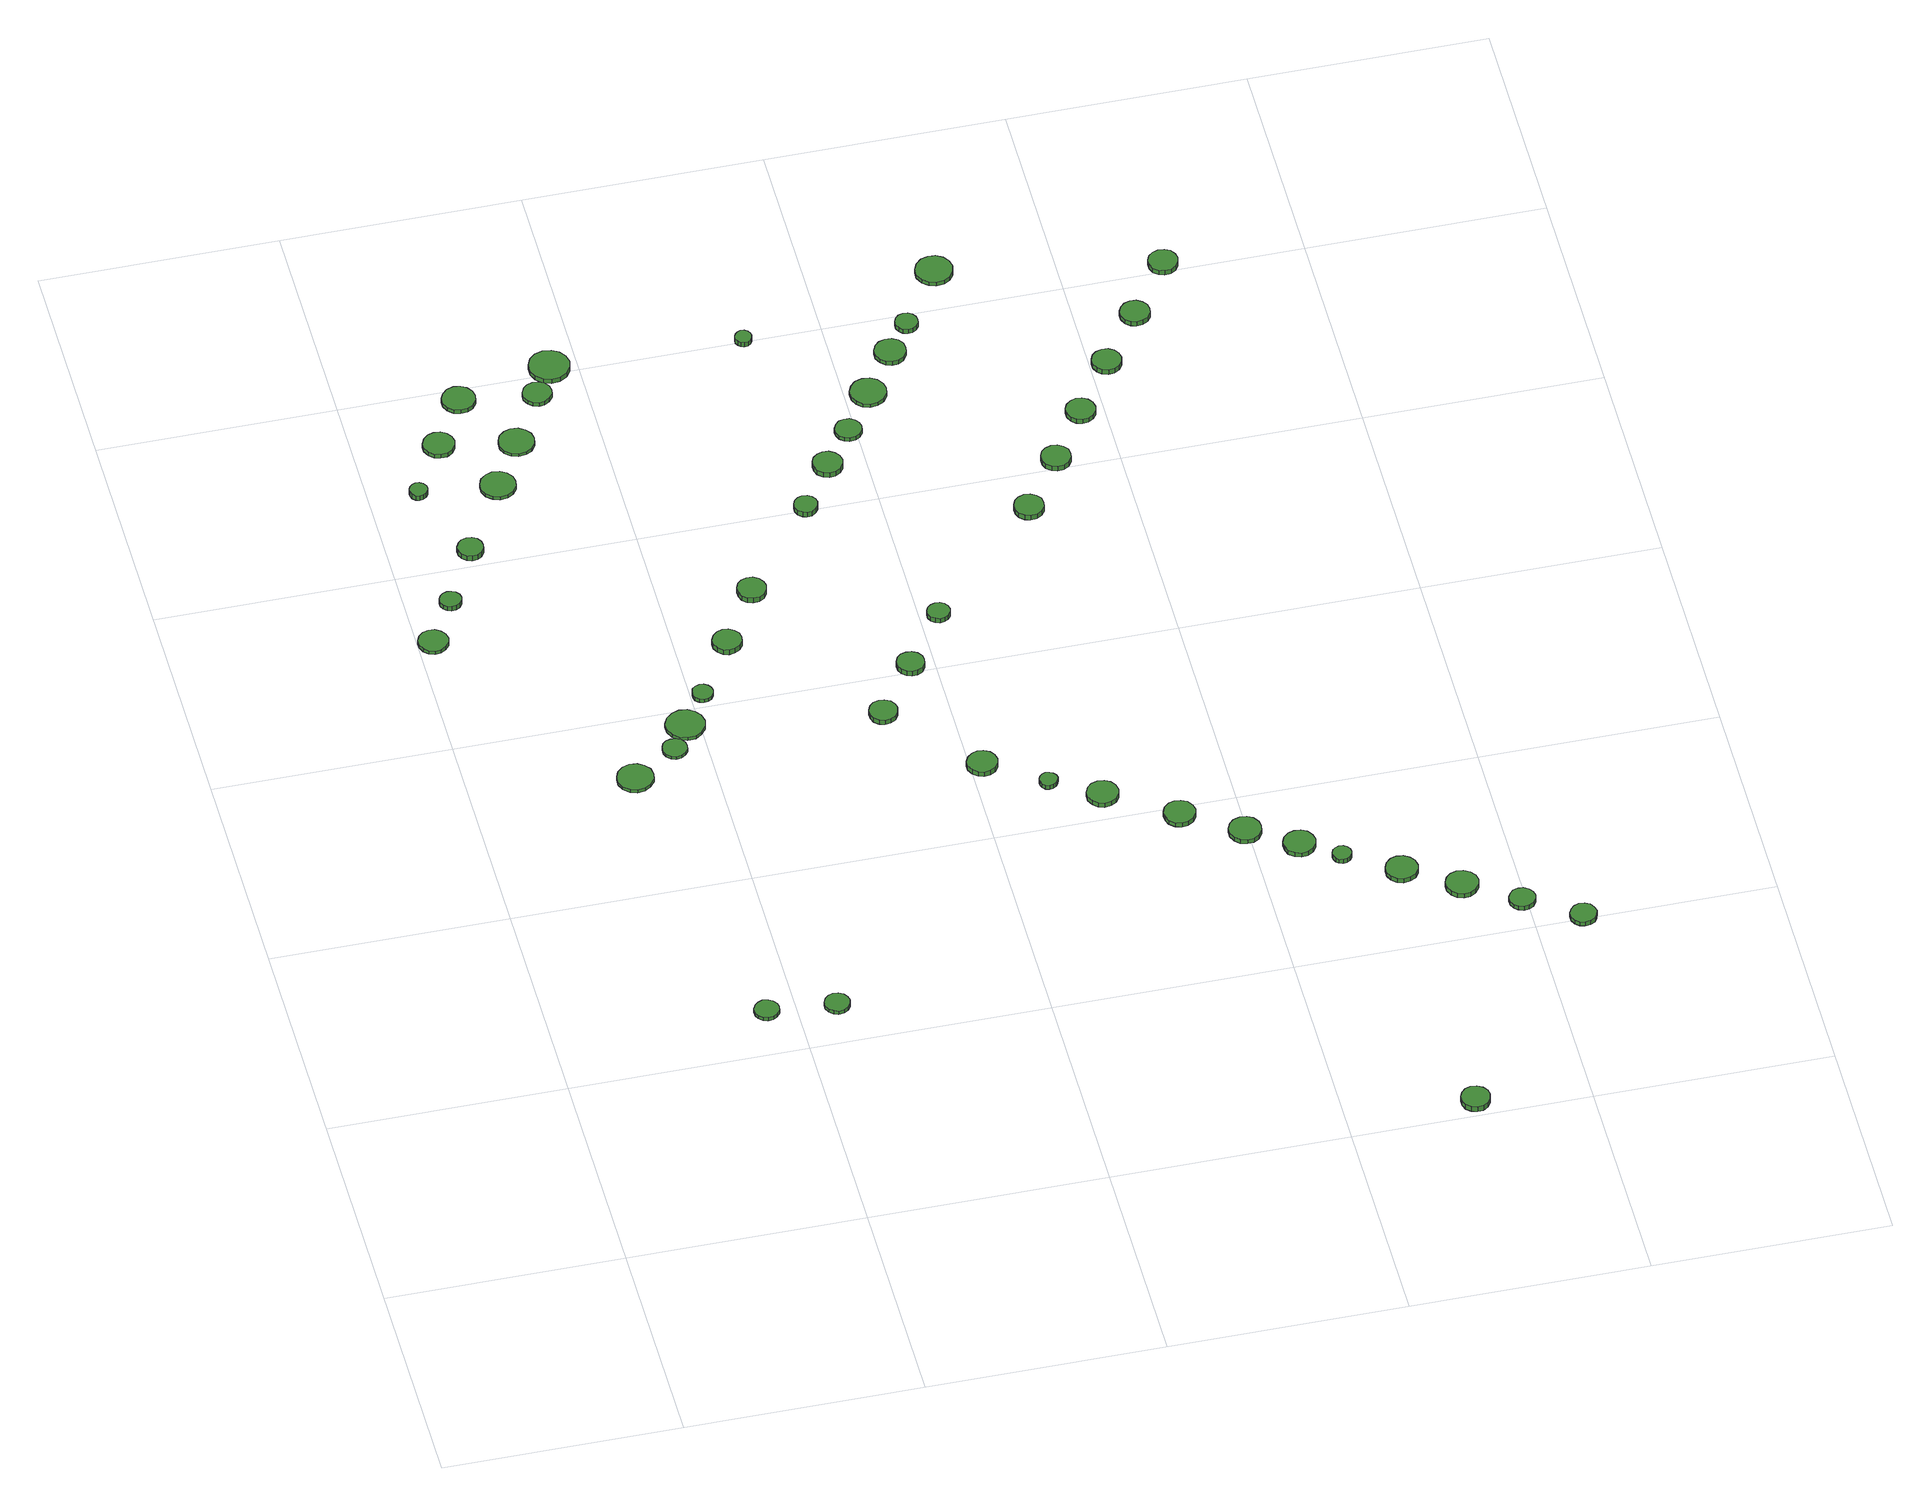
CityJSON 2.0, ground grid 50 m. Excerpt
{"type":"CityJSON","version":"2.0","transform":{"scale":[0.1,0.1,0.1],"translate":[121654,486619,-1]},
"CityObjects":{
"tree1":{"type":"SolitaryVegetationObject","attributes":{"function":"something"},"geometry":[{"type":"MultiSurface","lod":"1","boundaries":[[[0,1,2,3,4,5,6,7,8,9,10,11,12,13,14]],[[15,16,17,18,19,20,21,22,23,24,25,26,27,28,29]],[[0,29,28,1]],[[1,28,27,2]],[[2,27,26,3]],[[3,26,25,4]],[[4,25,24,5]],[[5,24,23,6]],[[6,23,22,7]],[[7,22,21,8]],[[8,21,20,9]],[[9,20,19,10]],[[10,19,18,11]],[[11,18,17,12]],[[12,17,16,13]],[[13,16,15,14]],[[14,15,29,0]]]}]},
"tree2":{"type":"SolitaryVegetationObject","attributes":{"function":"something"},"geometry":[{"type":"MultiSurface","lod":"1","boundaries":[[[30,31,32,33,34,35,36,37,38,39,40,41,42,43,44]],[[45,46,47,48,49,50,51,52,53,54,55,56,57,58,59]],[[30,59,58,31]],[[31,58,57,32]],[[32,57,56,33]],[[33,56,55,34]],[[34,55,54,35]],[[35,54,53,36]],[[36,53,52,37]],[[37,52,51,38]],[[38,51,50,39]],[[39,50,49,40]],[[40,49,48,41]],[[41,48,47,42]],[[42,47,46,43]],[[43,46,45,44]],[[44,45,59,30]]]}]},
"tree3":{"type":"SolitaryVegetationObject","attributes":{"function":"something"},"geometry":[{"type":"MultiSurface","lod":"1","boundaries":[[[60,61,62,63,64,65,66,67,68,69,70,71,72,73,74]],[[75,76,77,78,79,80,81,82,83,84,85,86,87,88,89]],[[60,89,88,61]],[[61,88,87,62]],[[62,87,86,63]],[[63,86,85,64]],[[64,85,84,65]],[[65,84,83,66]],[[66,83,82,67]],[[67,82,81,68]],[[68,81,80,69]],[[69,80,79,70]],[[70,79,78,71]],[[71,78,77,72]],[[72,77,76,73]],[[73,76,75,74]],[[74,75,89,60]]]}]},
"tree4":{"type":"SolitaryVegetationObject","attributes":{"function":"something"},"geometry":[{"type":"MultiSurface","lod":"1","boundaries":[[[90,91,92,93,94,95,96,97,98,99,100,101,102,103,104]],[[105,106,107,108,109,110,111,112,113,114,115,116,117,118,119]],[[90,119,118,91]],[[91,118,117,92]],[[92,117,116,93]],[[93,116,115,94]],[[94,115,114,95]],[[95,114,113,96]],[[96,113,112,97]],[[97,112,111,98]],[[98,111,110,99]],[[99,110,109,100]],[[100,109,108,101]],[[101,108,107,102]],[[102,107,106,103]],[[103,106,105,104]],[[104,105,119,90]]]}]},
"tree5":{"type":"SolitaryVegetationObject","attributes":{"function":"something"},"geometry":[{"type":"MultiSurface","lod":"1","boundaries":[[[120,121,122,123,124,125,126,127,128,129,130,131,132,133,134]],[[135,136,137,138,139,140,141,142,143,144,145,146,147,148,149]],[[120,149,148,121]],[[121,148,147,122]],[[122,147,146,123]],[[123,146,145,124]],[[124,145,144,125]],[[125,144,143,126]],[[126,143,142,127]],[[127,142,141,128]],[[128,141,140,129]],[[129,140,139,130]],[[130,139,138,131]],[[131,138,137,132]],[[132,137,136,133]],[[133,136,135,134]],[[134,135,149,120]]]}]},
"tree6":{"type":"SolitaryVegetationObject","attributes":{"function":"something"},"geometry":[{"type":"MultiSurface","lod":"1","boundaries":[[[150,151,152,153,154,155,156,157,158,159,160,161,162,163,164]],[[165,166,167,168,169,170,171,172,173,174,175,176,177,178,179]],[[150,179,178,151]],[[151,178,177,152]],[[152,177,176,153]],[[153,176,175,154]],[[154,175,174,155]],[[155,174,173,156]],[[156,173,172,157]],[[157,172,171,158]],[[158,171,170,159]],[[159,170,169,160]],[[160,169,168,161]],[[161,168,167,162]],[[162,167,166,163]],[[163,166,165,164]],[[164,165,179,150]]]}]},
"tree7":{"type":"SolitaryVegetationObject","attributes":{"function":"something"},"geometry":[{"type":"MultiSurface","lod":"1","boundaries":[[[180,181,182,183,184,185,186,187,188,189,190,191,192,193,194]],[[195,196,197,198,199,200,201,202,203,204,205,206,207,208,209]],[[180,209,208,181]],[[181,208,207,182]],[[182,207,206,183]],[[183,206,205,184]],[[184,205,204,185]],[[185,204,203,186]],[[186,203,202,187]],[[187,202,201,188]],[[188,201,200,189]],[[189,200,199,190]],[[190,199,198,191]],[[191,198,197,192]],[[192,197,196,193]],[[193,196,195,194]],[[194,195,209,180]]]}]},
"tree8":{"type":"SolitaryVegetationObject","attributes":{"function":"something"},"geometry":[{"type":"MultiSurface","lod":"1","boundaries":[[[210,211,212,213,214,215,216,217,218,219,220,221,222,223,224]],[[225,226,227,228,229,230,231,232,233,234,235,236,237,238,239]],[[210,239,238,211]],[[211,238,237,212]],[[212,237,236,213]],[[213,236,235,214]],[[214,235,234,215]],[[215,234,233,216]],[[216,233,232,217]],[[217,232,231,218]],[[218,231,230,219]],[[219,230,229,220]],[[220,229,228,221]],[[221,228,227,222]],[[222,227,226,223]],[[223,226,225,224]],[[224,225,239,210]]]}]},
"tree9":{"type":"SolitaryVegetationObject","attributes":{"function":"something"},"geometry":[{"type":"MultiSurface","lod":"1","boundaries":[[[240,241,242,243,244,245,246,247,248,249,250,251,252,253,254]],[[255,256,257,258,259,260,261,262,263,264,265,266,267,268,269]],[[240,269,268,241]],[[241,268,267,242]],[[242,267,266,243]],[[243,266,265,244]],[[244,265,264,245]],[[245,264,263,246]],[[246,263,262,247]],[[247,262,261,248]],[[248,261,260,249]],[[249,260,259,250]],[[250,259,258,251]],[[251,258,257,252]],[[252,257,256,253]],[[253,256,255,254]],[[254,255,269,240]]]}]},
"tree10":{"type":"SolitaryVegetationObject","attributes":{"function":"something"},"geometry":[{"type":"MultiSurface","lod":"1","boundaries":[[[270,271,272,273,274,275,276,277,278,279,280,281,282,283,284]],[[285,286,287,288,289,290,291,292,293,294,295,296,297,298,299]],[[270,299,298,271]],[[271,298,297,272]],[[272,297,296,273]],[[273,296,295,274]],[[274,295,294,275]],[[275,294,293,276]],[[276,293,292,277]],[[277,292,291,278]],[[278,291,290,279]],[[279,290,289,280]],[[280,289,288,281]],[[281,288,287,282]],[[282,287,286,283]],[[283,286,285,284]],[[284,285,299,270]]]}]},
"tree11":{"type":"SolitaryVegetationObject","attributes":{"function":"something"},"geometry":[{"type":"MultiSurface","lod":"1","boundaries":[[[300,301,302,303,304,305,306,307,308,309,310,311,312,313,314]],[[315,316,317,318,319,320,321,322,323,324,325,326,327,328,329]],[[300,329,328,301]],[[301,328,327,302]],[[302,327,326,303]],[[303,326,325,304]],[[304,325,324,305]],[[305,324,323,306]],[[306,323,322,307]],[[307,322,321,308]],[[308,321,320,309]],[[309,320,319,310]],[[310,319,318,311]],[[311,318,317,312]],[[312,317,316,313]],[[313,316,315,314]],[[314,315,329,300]]]}]},
"tree12":{"type":"SolitaryVegetationObject","attributes":{"function":"something"},"geometry":[{"type":"MultiSurface","lod":"1","boundaries":[[[330,331,332,333,334,335,336,337,338,339,340,341,342,343,344]],[[345,346,347,348,349,350,351,352,353,354,355,356,357,358,359]],[[330,359,358,331]],[[331,358,357,332]],[[332,357,356,333]],[[333,356,355,334]],[[334,355,354,335]],[[335,354,353,336]],[[336,353,352,337]],[[337,352,351,338]],[[338,351,350,339]],[[339,350,349,340]],[[340,349,348,341]],[[341,348,347,342]],[[342,347,346,343]],[[343,346,345,344]],[[344,345,359,330]]]}]},
"tree13":{"type":"SolitaryVegetationObject","attributes":{"function":"something"},"geometry":[{"type":"MultiSurface","lod":"1","boundaries":[[[360,361,362,363,364,365,366,367,368,369,370,371,372,373,374]],[[375,376,377,378,379,380,381,382,383,384,385,386,387,388,389]],[[360,389,388,361]],[[361,388,387,362]],[[362,387,386,363]],[[363,386,385,364]],[[364,385,384,365]],[[365,384,383,366]],[[366,383,382,367]],[[367,382,381,368]],[[368,381,380,369]],[[369,380,379,370]],[[370,379,378,371]],[[371,378,377,372]],[[372,377,376,373]],[[373,376,375,374]],[[374,375,389,360]]]}]},
"tree14":{"type":"SolitaryVegetationObject","attributes":{"function":"something"},"geometry":[{"type":"MultiSurface","lod":"1","boundaries":[[[390,391,392,393,394,395,396,397,398,399,400,401,402,403,404]],[[405,406,407,408,409,410,411,412,413,414,415,416,417,418,419]],[[390,419,418,391]],[[391,418,417,392]],[[392,417,416,393]],[[393,416,415,394]],[[394,415,414,395]],[[395,414,413,396]],[[396,413,412,397]],[[397,412,411,398]],[[398,411,410,399]],[[399,410,409,400]],[[400,409,408,401]],[[401,408,407,402]],[[402,407,406,403]],[[403,406,405,404]],[[404,405,419,390]]]}]},
"tree15":{"type":"SolitaryVegetationObject","attributes":{"function":"something"},"geometry":[{"type":"MultiSurface","lod":"1","boundaries":[[[420,421,422,423,424,425,426,427,428,429,430,431,432,433,434]],[[435,436,437,438,439,440,441,442,443,444,445,446,447,448,449]],[[420,449,448,421]],[[421,448,447,422]],[[422,447,446,423]],[[423,446,445,424]],[[424,445,444,425]],[[425,444,443,426]],[[426,443,442,427]],[[427,442,441,428]],[[428,441,440,429]],[[429,440,439,430]],[[430,439,438,431]],[[431,438,437,432]],[[432,437,436,433]],[[433,436,435,434]],[[434,435,449,420]]]}]},
"tree16":{"type":"SolitaryVegetationObject","attributes":{"function":"something"},"geometry":[{"type":"MultiSurface","lod":"1","boundaries":[[[450,451,452,453,454,455,456,457,458,459,460,461,462,463,464]],[[465,466,467,468,469,470,471,472,473,474,475,476,477,478,479]],[[450,479,478,451]],[[451,478,477,452]],[[452,477,476,453]],[[453,476,475,454]],[[454,475,474,455]],[[455,474,473,456]],[[456,473,472,457]],[[457,472,471,458]],[[458,471,470,459]],[[459,470,469,460]],[[460,469,468,461]],[[461,468,467,462]],[[462,467,466,463]],[[463,466,465,464]],[[464,465,479,450]]]}]},
"tree17":{"type":"SolitaryVegetationObject","attributes":{"function":"something"},"geometry":[{"type":"MultiSurface","lod":"1","boundaries":[[[480,481,482,483,484,485,486,487,488,489,490,491,492,493,494]],[[495,496,497,498,499,500,501,502,503,504,505,506,507,508,509]],[[480,509,508,481]],[[481,508,507,482]],[[482,507,506,483]],[[483,506,505,484]],[[484,505,504,485]],[[485,504,503,486]],[[486,503,502,487]],[[487,502,501,488]],[[488,501,500,489]],[[489,500,499,490]],[[490,499,498,491]],[[491,498,497,492]],[[492,497,496,493]],[[493,496,495,494]],[[494,495,509,480]]]}]},
"tree18":{"type":"SolitaryVegetationObject","attributes":{"function":"something"},"geometry":[{"type":"MultiSurface","lod":"1","boundaries":[[[510,511,512,513,514,515,516,517,518,519,520,521,522,523,524]],[[525,526,527,528,529,530,531,532,533,534,535,536,537,538,539]],[[510,539,538,511]],[[511,538,537,512]],[[512,537,536,513]],[[513,536,535,514]],[[514,535,534,515]],[[515,534,533,516]],[[516,533,532,517]],[[517,532,531,518]],[[518,531,530,519]],[[519,530,529,520]],[[520,529,528,521]],[[521,528,527,522]],[[522,527,526,523]],[[523,526,525,524]],[[524,525,539,510]]]}]},
"tree19":{"type":"SolitaryVegetationObject","attributes":{"function":"something"},"geometry":[{"type":"MultiSurface","lod":"1","boundaries":[[[540,541,542,543,544,545,546,547,548,549,550,551,552,553,554]],[[555,556,557,558,559,560,561,562,563,564,565,566,567,568,569]],[[540,569,568,541]],[[541,568,567,542]],[[542,567,566,543]],[[543,566,565,544]],[[544,565,564,545]],[[545,564,563,546]],[[546,563,562,547]],[[547,562,561,548]],[[548,561,560,549]],[[549,560,559,550]],[[550,559,558,551]],[[551,558,557,552]],[[552,557,556,553]],[[553,556,555,554]],[[554,555,569,540]]]}]},
"tree20":{"type":"SolitaryVegetationObject","attributes":{"function":"something"},"geometry":[{"type":"MultiSurface","lod":"1","boundaries":[[[570,571,572,573,574,575,576,577,578,579,580,581,582,583,584]],[[585,586,587,588,589,590,591,592,593,594,595,596,597,598,599]],[[570,599,598,571]],[[571,598,597,572]],[[572,597,596,573]],[[573,596,595,574]],[[574,595,594,575]],[[575,594,593,576]],[[576,593,592,577]],[[577,592,591,578]],[[578,591,590,579]],[[579,590,589,580]],[[580,589,588,581]],[[581,588,587,582]],[[582,587,586,583]],[[583,586,585,584]],[[584,585,599,570]]]}]},
"tree21":{"type":"SolitaryVegetationObject","attributes":{"function":"something"},"geometry":[{"type":"MultiSurface","lod":"1","boundaries":[[[600,601,602,603,604,605,606,607,608,609,610,611,612,613,614]],[[615,616,617,618,619,620,621,622,623,624,625,626,627,628,629]],[[600,629,628,601]],[[601,628,627,602]],[[602,627,626,603]],[[603,626,625,604]],[[604,625,624,605]],[[605,624,623,606]],[[606,623,622,607]],[[607,622,621,608]],[[608,621,620,609]],[[609,620,619,610]],[[610,619,618,611]],[[611,618,617,612]],[[612,617,616,613]],[[613,616,615,614]],[[614,615,629,600]]]}]},
"tree22":{"type":"SolitaryVegetationObject","attributes":{"function":"something"},"geometry":[{"type":"MultiSurface","lod":"1","boundaries":[[[630,631,632,633,634,635,636,637,638,639,640,641,642,643,644]],[[645,646,647,648,649,650,651,652,653,654,655,656,657,658,659]],[[630,659,658,631]],[[631,658,657,632]],[[632,657,656,633]],[[633,656,655,634]],[[634,655,654,635]],[[635,654,653,636]],[[636,653,652,637]],[[637,652,651,638]],[[638,651,650,639]],[[639,650,649,640]],[[640,649,648,641]],[[641,648,647,642]],[[642,647,646,643]],[[643,646,645,644]],[[644,645,659,630]]]}]},
"tree23":{"type":"SolitaryVegetationObject","attributes":{"function":"something"},"geometry":[{"type":"MultiSurface","lod":"1","boundaries":[[[660,661,662,663,664,665,666,667,668,669,670,671,672,673,674]],[[675,676,677,678,679,680,681,682,683,684,685,686,687,688,689]],[[660,689,688,661]],[[661,688,687,662]],[[662,687,686,663]],[[663,686,685,664]],[[664,685,684,665]],[[665,684,683,666]],[[666,683,682,667]],[[667,682,681,668]],[[668,681,680,669]],[[669,680,679,670]],[[670,679,678,671]],[[671,678,677,672]],[[672,677,676,673]],[[673,676,675,674]],[[674,675,689,660]]]}]},
"tree24":{"type":"SolitaryVegetationObject","attributes":{"function":"something"},"geometry":[{"type":"MultiSurface","lod":"1","boundaries":[[[690,691,692,693,694,695,696,697,698,699,700,701,702,703,704]],[[705,706,707,708,709,710,711,712,713,714,715,716,717,718,719]],[[690,719,718,691]],[[691,718,717,692]],[[692,717,716,693]],[[693,716,715,694]],[[694,715,714,695]],[[695,714,713,696]],[[696,713,712,697]],[[697,712,711,698]],[[698,711,710,699]],[[699,710,709,700]],[[700,709,708,701]],[[701,708,707,702]],[[702,707,706,703]],[[703,706,705,704]],[[704,705,719,690]]]}]},
"tree25":{"type":"SolitaryVegetationObject","attributes":{"function":"something"},"geometry":[{"type":"MultiSurface","lod":"1","boundaries":[[[720,721,722,723,724,725,726,727,728,729,730,731,732,733,734]],[[735,736,737,738,739,740,741,742,743,744,745,746,747,748,749]],[[720,749,748,721]],[[721,748,747,722]],[[722,747,746,723]],[[723,746,745,724]],[[724,745,744,725]],[[725,744,743,726]],[[726,743,742,727]],[[727,742,741,728]],[[728,741,740,729]],[[729,740,739,730]],[[730,739,738,731]],[[731,738,737,732]],[[732,737,736,733]],[[733,736,735,734]],[[734,735,749,720]]]}]},
"tree26":{"type":"SolitaryVegetationObject","attributes":{"function":"something"},"geometry":[{"type":"MultiSurface","lod":"1","boundaries":[[[750,751,752,753,754,755,756,757,758,759,760,761,762,763,764]],[[765,766,767,768,769,770,771,772,773,774,775,776,777,778,779]],[[750,779,778,751]],[[751,778,777,752]],[[752,777,776,753]],[[753,776,775,754]],[[754,775,774,755]],[[755,774,773,756]],[[756,773,772,757]],[[757,772,771,758]],[[758,771,770,759]],[[759,770,769,760]],[[760,769,768,761]],[[761,768,767,762]],[[762,767,766,763]],[[763,766,765,764]],[[764,765,779,750]]]}]},
"tree27":{"type":"SolitaryVegetationObject","attributes":{"function":"something"},"geometry":[{"type":"MultiSurface","lod":"1","boundaries":[[[780,781,782,783,784,785,786,787,788,789,790,791,792,793,794]],[[795,796,797,798,799,800,801,802,803,804,805,806,807,808,809]],[[780,809,808,781]],[[781,808,807,782]],[[782,807,806,783]],[[783,806,805,784]],[[784,805,804,785]],[[785,804,803,786]],[[786,803,802,787]],[[787,802,801,788]],[[788,801,800,789]],[[789,800,799,790]],[[790,799,798,791]],[[791,798,797,792]],[[792,797,796,793]],[[793,796,795,794]],[[794,795,809,780]]]}]},
"tree28":{"type":"SolitaryVegetationObject","attributes":{"function":"something"},"geometry":[{"type":"MultiSurface","lod":"1","boundaries":[[[810,811,812,813,814,815,816,817,818,819,820,821,822,823,824]],[[825,826,827,828,829,830,831,832,833,834,835,836,837,838,839]],[[810,839,838,811]],[[811,838,837,812]],[[812,837,836,813]],[[813,836,835,814]],[[814,835,834,815]],[[815,834,833,816]],[[816,833,832,817]],[[817,832,831,818]],[[818,831,830,819]],[[819,830,829,820]],[[820,829,828,821]],[[821,828,827,822]],[[822,827,826,823]],[[823,826,825,824]],[[824,825,839,810]]]}]},
"tree29":{"type":"SolitaryVegetationObject","attributes":{"function":"something"},"geometry":[{"type":"MultiSurface","lod":"1","boundaries":[[[840,841,842,843,844,845,846,847,848,849,850,851,852,853,854]],[[855,856,857,858,859,860,861,862,863,864,865,866,867,868,869]],[[840,869,868,841]],[[841,868,867,842]],[[842,867,866,843]],[[843,866,865,844]],[[844,865,864,845]],[[845,864,863,846]],[[846,863,862,847]],[[847,862,861,848]],[[848,861,860,849]],[[849,860,859,850]],[[850,859,858,851]],[[851,858,857,852]],[[852,857,856,853]],[[853,856,855,854]],[[854,855,869,840]]]}]},
"tree30":{"type":"SolitaryVegetationObject","attributes":{"function":"something"},"geometry":[{"type":"MultiSurface","lod":"1","boundaries":[[[870,871,872,873,874,875,876,877,878,879,880,881,882,883,884]],[[885,886,887,888,889,890,891,892,893,894,895,896,897,898,899]],[[870,899,898,871]],[[871,898,897,872]],[[872,897,896,873]],[[873,896,895,874]],[[874,895,894,875]],[[875,894,893,876]],[[876,893,892,877]],[[877,892,891,878]],[[878,891,890,879]],[[879,890,889,880]],[[880,889,888,881]],[[881,888,887,882]],[[882,887,886,883]],[[883,886,885,884]],[[884,885,899,870]]]}]},
"tree31":{"type":"SolitaryVegetationObject","attributes":{"function":"something"},"geometry":[{"type":"MultiSurface","lod":"1","boundaries":[[[900,901,902,903,904,905,906,907,908,909,910,911,912,913,914]],[[915,916,917,918,919,920,921,922,923,924,925,926,927,928,929]],[[900,929,928,901]],[[901,928,927,902]],[[902,927,926,903]],[[903,926,925,904]],[[904,925,924,905]],[[905,924,923,906]],[[906,923,922,907]],[[907,922,921,908]],[[908,921,920,909]],[[909,920,919,910]],[[910,919,918,911]],[[911,918,917,912]],[[912,917,916,913]],[[913,916,915,914]],[[914,915,929,900]]]}]},
"tree32":{"type":"SolitaryVegetationObject","attributes":{"function":"something"},"geometry":[{"type":"MultiSurface","lod":"1","boundaries":[[[930,931,932,933,934,935,936,937,938,939,940,941,942,943,944]],[[945,946,947,948,949,950,951,952,953,954,955,956,957,958,959]],[[930,959,958,931]],[[931,958,957,932]],[[932,957,956,933]],[[933,956,955,934]],[[934,955,954,935]],[[935,954,953,936]],[[936,953,952,937]],[[937,952,951,938]],[[938,951,950,939]],[[939,950,949,940]],[[940,949,948,941]],[[941,948,947,942]],[[942,947,946,943]],[[943,946,945,944]],[[944,945,959,930]]]}]},
"tree33":{"type":"SolitaryVegetationObject","attributes":{"function":"something"},"geometry":[{"type":"MultiSurface","lod":"1","boundaries":[[[960,961,962,963,964,965,966,967,968,969,970,971,972,973,974]],[[975,976,977,978,979,980,981,982,983,984,985,986,987,988,989]],[[960,989,988,961]],[[961,988,987,962]],[[962,987,986,963]],[[963,986,985,964]],[[964,985,984,965]],[[965,984,983,966]],[[966,983,982,967]],[[967,982,981,968]],[[968,981,980,969]],[[969,980,979,970]],[[970,979,978,971]],[[971,978,977,972]],[[972,977,976,973]],[[973,976,975,974]],[[974,975,989,960]]]}]},
"tree34":{"type":"SolitaryVegetationObject","attributes":{"function":"something"},"geometry":[{"type":"MultiSurface","lod":"1","boundaries":[[[990,991,992,993,994,995,996,997,998,999,1000,1001,1002,1003,1004]],[[1005,1006,1007,1008,1009,1010,1011,1012,1013,1014,1015,1016,1017,1018,1019]],[[990,1019,1018,991]],[[991,1018,1017,992]],[[992,1017,1016,993]],[[993,1016,1015,994]],[[994,1015,1014,995]],[[995,1014,1013,996]],[[996,1013,1012,997]],[[997,1012,1011,998]],[[998,1011,1010,999]],[[999,1010,1009,1000]],[[1000,1009,1008,1001]],[[1001,1008,1007,1002]],[[1002,1007,1006,1003]],[[1003,1006,1005,1004]],[[1004,1005,1019,990]]]}]},
"tree35":{"type":"SolitaryVegetationObject","attributes":{"function":"something"},"geometry":[{"type":"MultiSurface","lod":"1","boundaries":[[[1020,1021,1022,1023,1024,1025,1026,1027,1028,1029,1030,1031,1032,1033,1034]],[[1035,1036,1037,1038,1039,1040,1041,1042,1043,1044,1045,1046,1047,1048,1049]],[[1020,1049,1048,1021]],[[1021,1048,1047,1022]],[[1022,1047,1046,1023]],[[1023,1046,1045,1024]],[[1024,1045,1044,1025]],[[1025,1044,1043,1026]],[[1026,1043,1042,1027]],[[1027,1042,1041,1028]],[[1028,1041,1040,1029]],[[1029,1040,1039,1030]],[[1030,1039,1038,1031]],[[1031,1038,1037,1032]],[[1032,1037,1036,1033]],[[1033,1036,1035,1034]],[[1034,1035,1049,1020]]]}]},
"tree36":{"type":"SolitaryVegetationObject","attributes":{"function":"something"},"geometry":[{"type":"MultiSurface","lod":"1","boundaries":[[[1050,1051,1052,1053,1054,1055,1056,1057,1058,1059,1060,1061,1062,1063,1064]],[[1065,1066,1067,1068,1069,1070,1071,1072,1073,1074,1075,1076,1077,1078,1079]],[[1050,1079,1078,1051]],[[1051,1078,1077,1052]],[[1052,1077,1076,1053]],[[1053,1076,1075,1054]],[[1054,1075,1074,1055]],[[1055,1074,1073,1056]],[[1056,1073,1072,1057]],[[1057,1072,1071,1058]],[[1058,1071,1070,1059]],[[1059,1070,1069,1060]],[[1060,1069,1068,1061]],[[1061,1068,1067,1062]],[[1062,1067,1066,1063]],[[1063,1066,1065,1064]],[[1064,1065,1079,1050]]]}]},
"tree37":{"type":"SolitaryVegetationObject","attributes":{"function":"something"},"geometry":[{"type":"MultiSurface","lod":"1","boundaries":[[[1080,1081,1082,1083,1084,1085,1086,1087,1088,1089,1090,1091,1092,1093,1094]],[[1095,1096,1097,1098,1099,1100,1101,1102,1103,1104,1105,1106,1107,1108,1109]],[[1080,1109,1108,1081]],[[1081,1108,1107,1082]],[[1082,1107,1106,1083]],[[1083,1106,1105,1084]],[[1084,1105,1104,1085]],[[1085,1104,1103,1086]],[[1086,1103,1102,1087]],[[1087,1102,1101,1088]],[[1088,1101,1100,1089]],[[1089,1100,1099,1090]],[[1090,1099,1098,1091]],[[1091,1098,1097,1092]],[[1092,1097,1096,1093]],[[1093,1096,1095,1094]],[[1094,1095,1109,1080]]]}]},
"tree38":{"type":"SolitaryVegetationObject","attributes":{"function":"something"},"geometry":[{"type":"MultiSurface","lod":"1","boundaries":[[[1110,1111,1112,1113,1114,1115,1116,1117,1118,1119,1120,1121,1122,1123,1124]],[[1125,1126,1127,1128,1129,1130,1131,1132,1133,1134,1135,1136,1137,1138,1139]],[[1110,1139,1138,1111]],[[1111,1138,1137,1112]],[[1112,1137,1136,1113]],[[1113,1136,1135,1114]],[[1114,1135,1134,1115]],[[1115,1134,1133,1116]],[[1116,1133,1132,1117]],[[1117,1132,1131,1118]],[[1118,1131,1130,1119]],[[1119,1130,1129,1120]],[[1120,1129,1128,1121]],[[1121,1128,1127,1122]],[[1122,1127,1126,1123]],[[1123,1126,1125,1124]],[[1124,1125,1139,1110]]]}]},
"tree39":{"type":"SolitaryVegetationObject","attributes":{"function":"something"},"geometry":[{"type":"MultiSurface","lod":"1","boundaries":[[[1140,1141,1142,1143,1144,1145,1146,1147,1148,1149,1150,1151,1152,1153,1154]],[[1155,1156,1157,1158,1159,1160,1161,1162,1163,1164,1165,1166,1167,1168,1169]],[[1140,1169,1168,1141]],[[1141,1168,1167,1142]],[[1142,1167,1166,1143]],[[1143,1166,1165,1144]],[[1144,1165,1164,1145]],[[1145,1164,1163,1146]],[[1146,1163,1162,1147]],[[1147,1162,1161,1148]],[[1148,1161,1160,1149]],[[1149,1160,1159,1150]],[[1150,1159,1158,1151]],[[1151,1158,1157,1152]],[[1152,1157,1156,1153]],[[1153,1156,1155,1154]],[[1154,1155,1169,1140]]]}]},
"tree40":{"type":"SolitaryVegetationObject","attributes":{"function":"something"},"geometry":[{"type":"MultiSurface","lod":"1","boundaries":[[[1170,1171,1172,1173,1174,1175,1176,1177,1178,1179,1180,1181,1182,1183,1184]],[[1185,1186,1187,1188,1189,1190,1191,1192,1193,1194,1195,1196,1197,1198,1199]],[[1170,1199,1198,1171]],[[1171,1198,1197,1172]],[[1172,1197,1196,1173]],[[1173,1196,1195,1174]],[[1174,1195,1194,1175]],[[1175,1194,1193,1176]],[[1176,1193,1192,1177]],[[1177,1192,1191,1178]],[[1178,1191,1190,1179]],[[1179,1190,1189,1180]],[[1180,1189,1188,1181]],[[1181,1188,1187,1182]],[[1182,1187,1186,1183]],[[1183,1186,1185,1184]],[[1184,1185,1199,1170]]]}]},
"tree41":{"type":"SolitaryVegetationObject","attributes":{"function":"something"},"geometry":[{"type":"MultiSurface","lod":"1","boundaries":[[[1200,1201,1202,1203,1204,1205,1206,1207,1208,1209,1210,1211,1212,1213,1214]],[[1215,1216,1217,1218,1219,1220,1221,1222,1223,1224,1225,1226,1227,1228,1229]],[[1200,1229,1228,1201]],[[1201,1228,1227,1202]],[[1202,1227,1226,1203]],[[1203,1226,1225,1204]],[[1204,1225,1224,1205]],[[1205,1224,1223,1206]],[[1206,1223,1222,1207]],[[1207,1222,1221,1208]],[[1208,1221,1220,1209]],[[1209,1220,1219,1210]],[[1210,1219,1218,1211]],[[1211,1218,1217,1212]],[[1212,1217,1216,1213]],[[1213,1216,1215,1214]],[[1214,1215,1229,1200]]]}]},
"tree42":{"type":"SolitaryVegetationObject","attributes":{"function":"something"},"geometry":[{"type":"MultiSurface","lod":"1","boundaries":[[[1230,1231,1232,1233,1234,1235,1236,1237,1238,1239,1240,1241,1242,1243,1244]],[[1245,1246,1247,1248,1249,1250,1251,1252,1253,1254,1255,1256,1257,1258,1259]],[[1230,1259,1258,1231]],[[1231,1258,1257,1232]],[[1232,1257,1256,1233]],[[1233,1256,1255,1234]],[[1234,1255,1254,1235]],[[1235,1254,1253,1236]],[[1236,1253,1252,1237]],[[1237,1252,1251,1238]],[[1238,1251,1250,1239]],[[1239,1250,1249,1240]],[[1240,1249,1248,1241]],[[1241,1248,1247,1242]],[[1242,1247,1246,1243]],[[1243,1246,1245,1244]],[[1244,1245,1259,1230]]]}]},
"tree43":{"type":"SolitaryVegetationObject","attributes":{"function":"something"},"geometry":[{"type":"MultiSurface","lod":"1","boundaries":[[[1260,1261,1262,1263,1264,1265,1266,1267,1268,1269,1270,1271,1272,1273,1274]],[[1275,1276,1277,1278,1279,1280,1281,1282,1283,1284,1285,1286,1287,1288,1289]],[[1260,1289,1288,1261]],[[1261,1288,1287,1262]],[[1262,1287,1286,1263]],[[1263,1286,1285,1264]],[[1264,1285,1284,1265]],[[1265,1284,1283,1266]],[[1266,1283,1282,1267]],[[1267,1282,1281,1268]],[[1268,1281,1280,1269]],[[1269,1280,1279,1270]],[[1270,1279,1278,1271]],[[1271,1278,1277,1272]],[[1272,1277,1276,1273]],[[1273,1276,1275,1274]],[[1274,1275,1289,1260]]]}]},
"tree44":{"type":"SolitaryVegetationObject","attributes":{"function":"something"},"geometry":[{"type":"MultiSurface","lod":"1","boundaries":[[[1290,1291,1292,1293,1294,1295,1296,1297,1298,1299,1300,1301,1302,1303,1304]],[[1305,1306,1307,1308,1309,1310,1311,1312,1313,1314,1315,1316,1317,1318,1319]],[[1290,1319,1318,1291]],[[1291,1318,1317,1292]],[[1292,1317,1316,1293]],[[1293,1316,1315,1294]],[[1294,1315,1314,1295]],[[1295,1314,1313,1296]],[[1296,1313,1312,1297]],[[1297,1312,1311,1298]],[[1298,1311,1310,1299]],[[1299,1310,1309,1300]],[[1300,1309,1308,1301]],[[1301,1308,1307,1302]],[[1302,1307,1306,1303]],[[1303,1306,1305,1304]],[[1304,1305,1319,1290]]]}]},
"tree45":{"type":"SolitaryVegetationObject","attributes":{"function":"something"},"geometry":[{"type":"MultiSurface","lod":"1","boundaries":[[[1320,1321,1322,1323,1324,1325,1326,1327,1328,1329,1330,1331,1332,1333,1334]],[[1335,1336,1337,1338,1339,1340,1341,1342,1343,1344,1345,1346,1347,1348,1349]],[[1320,1349,1348,1321]],[[1321,1348,1347,1322]],[[1322,1347,1346,1323]],[[1323,1346,1345,1324]],[[1324,1345,1344,1325]],[[1325,1344,1343,1326]],[[1326,1343,1342,1327]],[[1327,1342,1341,1328]],[[1328,1341,1340,1329]],[[1329,1340,1339,1330]],[[1330,1339,1338,1331]],[[1331,1338,1337,1332]],[[1332,1337,1336,1333]],[[1333,1336,1335,1334]],[[1334,1335,1349,1320]]]}]},
"tree46":{"type":"SolitaryVegetationObject","attributes":{"function":"something"},"geometry":[{"type":"MultiSurface","lod":"1","boundaries":[[[1350,1351,1352,1353,1354,1355,1356,1357,1358,1359,1360,1361,1362,1363,1364]],[[1365,1366,1367,1368,1369,1370,1371,1372,1373,1374,1375,1376,1377,1378,1379]],[[1350,1379,1378,1351]],[[1351,1378,1377,1352]],[[1352,1377,1376,1353]],[[1353,1376,1375,1354]],[[1354,1375,1374,1355]],[[1355,1374,1373,1356]],[[1356,1373,1372,1357]],[[1357,1372,1371,1358]],[[1358,1371,1370,1359]],[[1359,1370,1369,1360]],[[1360,1369,1368,1361]],[[1361,1368,1367,1362]],[[1362,1367,1366,1363]],[[1363,1366,1365,1364]],[[1364,1365,1379,1350]]]}]},
"tree47":{"type":"SolitaryVegetationObject","attributes":{"function":"something"},"geometry":[{"type":"MultiSurface","lod":"1","boundaries":[[[1380,1381,1382,1383,1384,1385,1386,1387,1388,1389,1390,1391,1392,1393,1394]],[[1395,1396,1397,1398,1399,1400,1401,1402,1403,1404,1405,1406,1407,1408,1409]],[[1380,1409,1408,1381]],[[1381,1408,1407,1382]],[[1382,1407,1406,1383]],[[1383,1406,1405,1384]],[[1384,1405,1404,1385]],[[1385,1404,1403,1386]],[[1386,1403,1402,1387]],[[1387,1402,1401,1388]],[[1388,1401,1400,1389]],[[1389,1400,1399,1390]],[[1390,1399,1398,1391]],[[1391,1398,1397,1392]],[[1392,1397,1396,1393]],[[1393,1396,1395,1394]],[[1394,1395,1409,1380]]]}]}
},
"vertices":[
[63,1802,17],[60,1815,17],[52,1825,17],[41,1832,17],[28,1833,17],[16,1829,17],[6,1820,17],[1,1809,17],[1,1796,17],[6,1784,17],[16,1775,17],[28,1771,17],[41,1772,17],[52,1779,17],[60,1789,17],[60,1789,8],[52,1779,8],[41,1772,8],[28,1771,8],[16,1775,8],[6,1784,8],[1,1796,8],[1,1809,8],[6,1820,8],[16,1829,8],[28,1833,8],[41,1832,8],[52,1825,8],[60,1815,8],[63,1802,8],
[465,619,17],[463,629,17],[456,638,17],[447,643,17],[436,645,17],[426,641,17],[418,634,17],[413,624,17],[413,613,17],[418,604,17],[426,596,17],[436,593,17],[447,594,17],[456,599,17],[463,608,17],[463,608,8],[456,599,8],[447,594,8],[436,593,8],[426,596,8],[418,604,8],[413,613,8],[413,624,8],[418,634,8],[426,641,8],[436,645,8],[447,643,8],[456,638,8],[463,629,8],[465,619,8],
[114,1904,23],[112,1913,23],[106,1921,23],[98,1925,23],[89,1926,23],[80,1923,23],[73,1917,23],[69,1909,23],[69,1899,23],[73,1891,23],[80,1885,23],[89,1882,23],[98,1883,23],[106,1887,23],[112,1895,23],[112,1895,11],[106,1887,11],[98,1883,11],[89,1882,11],[80,1885,11],[73,1891,11],[69,1899,11],[69,1909,11],[73,1917,11],[80,1923,11],[89,1926,11],[98,1925,11],[106,1921,11],[112,1913,11],[114,1904,11],
[374,1327,17],[371,1343,17],[361,1355,17],[348,1363,17],[332,1365,17],[317,1360,17],[305,1349,17],[299,1335,17],[299,1319,17],[305,1305,17],[317,1294,17],[332,1289,17],[348,1291,17],[361,1299,17],[371,1312,17],[371,1312,9],[361,1299,9],[348,1291,9],[332,1289,9],[317,1294,9],[305,1305,9],[299,1319,9],[299,1335,9],[305,1349,9],[317,1360,9],[332,1365,9],[348,1363,9],[361,1355,9],[371,1343,9],[374,1327,9],
[608,604,17],[605,615,17],[599,624,17],[589,630,17],[578,631,17],[568,627,17],[560,620,17],[555,610,17],[555,599,17],[560,589,17],[568,582,17],[578,578,17],[589,579,17],[599,585,17],[605,594,17],[605,594,8],[599,585,8],[589,579,8],[578,578,8],[568,582,8],[560,589,8],[555,599,8],[555,610,8],[560,620,8],[568,627,8],[578,631,8],[589,630,8],[599,624,8],[605,615,8],[608,604,8],
[121,2228,20],[120,2235,20],[115,2242,20],[108,2246,20],[100,2247,20],[93,2244,20],[87,2239,20],[84,2232,20],[84,2224,20],[87,2217,20],[93,2211,20],[100,2209,20],[108,2210,20],[115,2214,20],[120,2220,20],[120,2220,7],[115,2214,7],[108,2210,7],[100,2209,7],[93,2211,7],[87,2217,7],[84,2224,7],[84,2232,7],[87,2239,7],[93,2244,7],[100,2247,7],[108,2246,7],[115,2242,7],[120,2235,7],[121,2228,7],
[191,2038,25],[189,2049,25],[183,2058,25],[173,2064,25],[162,2065,25],[151,2062,25],[143,2054,25],[138,2044,25],[138,2033,25],[143,2022,25],[151,2015,25],[162,2011,25],[173,2012,25],[183,2018,25],[189,2027,25],[189,2027,12],[183,2018,12],[173,2012,12],[162,2011,12],[151,2015,12],[143,2022,12],[138,2033,12],[138,2044,12],[143,2054,12],[151,2062,12],[162,2065,12],[173,2064,12],[183,2058,12],[189,2049,12],[191,2038,12],
[459,1392,15],[457,1403,15],[451,1412,15],[441,1417,15],[430,1418,15],[420,1415,15],[412,1408,15],[408,1398,15],[408,1387,15],[412,1377,15],[420,1369,15],[430,1366,15],[441,1367,15],[451,1373,15],[457,1381,15],[457,1381,8],[451,1373,8],[441,1367,8],[430,1366,8],[420,1369,8],[412,1377,8],[408,1387,8],[408,1398,8],[412,1408,8],[420,1415,8],[430,1418,8],[441,1417,8],[451,1412,8],[457,1403,8],[459,1392,8],
[206,2350,17],[203,2363,17],[195,2374,17],[184,2381,17],[170,2382,17],[157,2378,17],[147,2369,17],[141,2356,17],[141,2343,17],[147,2330,17],[157,2321,17],[170,2317,17],[184,2318,17],[195,2325,17],[203,2336,17],[203,2336,7],[195,2325,7],[184,2318,7],[170,2317,7],[157,2321,7],[147,2330,7],[141,2343,7],[141,2356,7],[147,2369,7],[157,2378,7],[170,2382,7],[184,2381,7],[195,2374,7],[203,2363,7],[206,2350,7],
[510,1453,16],[506,1470,16],[496,1483,16],[482,1492,16],[465,1494,16],[449,1488,16],[436,1477,16],[429,1462,16],[429,1445,16],[436,1429,16],[449,1418,16],[465,1413,16],[482,1414,16],[496,1423,16],[506,1436,16],[506,1436,8],[496,1423,8],[482,1414,8],[465,1413,8],[449,1418,8],[436,1429,8],[429,1445,8],[429,1462,8],[436,1477,8],[449,1488,8],[465,1494,8],[482,1492,8],[496,1483,8],[506,1470,8],[510,1453,8],
[299,2209,16],[296,2224,16],[287,2236,16],[274,2244,16],[258,2246,16],[244,2241,16],[232,2231,16],[226,2217,16],[226,2201,16],[232,2187,16],[244,2177,16],[258,2172,16],[274,2174,16],[287,2181,16],[296,2194,16],[296,2194,8],[287,2181,8],[274,2174,8],[258,2172,8],[244,2177,8],[232,2187,8],[226,2201,8],[226,2217,8],[232,2231,8],[244,2241,8],[258,2246,8],[274,2244,8],[287,2236,8],[296,2224,8],[299,2209,8],
[277,2467,16],[274,2481,16],[265,2493,16],[253,2500,16],[239,2502,16],[225,2497,16],[214,2487,16],[208,2474,16],[208,2460,16],[214,2447,16],[225,2437,16],[239,2433,16],[253,2434,16],[265,2441,16],[274,2453,16],[274,2453,6],[265,2441,6],[253,2434,6],[239,2433,6],[225,2437,6],[214,2447,6],[208,2460,6],[208,2474,6],[214,2487,6],[225,2497,6],[239,2502,6],[253,2500,6],[265,2493,6],[274,2481,6],[277,2467,6],
[546,1533,17],[544,1542,17],[539,1549,17],[531,1554,17],[522,1555,17],[513,1552,17],[506,1546,17],[503,1537,17],[503,1528,17],[506,1520,17],[513,1514,17],[522,1511,17],[531,1512,17],[539,1516,17],[544,1524,17],[544,1524,8],[539,1516,8],[531,1512,8],[522,1511,8],[513,1514,8],[506,1520,8],[503,1528,8],[503,1537,8],[506,1546,8],[513,1552,8],[522,1555,8],[531,1554,8],[539,1549,8],[544,1542,8],[546,1533,8],
[364,2322,15],[361,2337,15],[352,2349,15],[339,2357,15],[323,2359,15],[309,2354,15],[297,2344,15],[291,2330,15],[291,2314,15],[297,2300,15],[309,2290,15],[323,2285,15],[339,2287,15],[352,2294,15],[361,2307,15],[361,2307,7],[352,2294,7],[339,2287,7],[323,2285,7],[309,2290,7],[297,2300,7],[291,2314,7],[291,2330,7],[297,2344,7],[309,2354,7],[323,2359,7],[339,2357,7],[352,2349,7],[361,2337,7],[364,2322,7],
[636,1664,21],[634,1676,21],[626,1686,21],[615,1693,21],[603,1694,21],[591,1690,21],[581,1681,21],[576,1670,21],[576,1657,21],[581,1646,21],[591,1637,21],[603,1633,21],[615,1635,21],[626,1641,21],[634,1651,21],[634,1651,8],[626,1641,8],[615,1635,8],[603,1633,8],[591,1637,8],[581,1646,8],[576,1657,8],[576,1670,8],[581,1681,8],[591,1690,8],[603,1694,8],[615,1693,8],[626,1686,8],[634,1676,8],[636,1664,8],
[430,2447,16],[428,2459,16],[420,2470,16],[409,2476,16],[397,2477,16],[385,2473,16],[376,2465,16],[370,2453,16],[370,2441,16],[376,2429,16],[385,2421,16],[397,2417,16],[409,2418,16],[420,2425,16],[428,2435,16],[428,2435,6],[420,2425,6],[409,2418,6],[397,2417,6],[385,2421,6],[376,2429,6],[370,2441,6],[370,2453,6],[376,2465,6],[385,2473,6],[397,2477,6],[409,2476,6],[420,2470,6],[428,2459,6],[430,2447,6],
[484,2517,17],[480,2534,17],[470,2548,17],[455,2557,17],[437,2559,17],[420,2554,17],[407,2542,17],[400,2526,17],[400,2508,17],[407,2492,17],[420,2480,17],[437,2475,17],[455,2477,17],[470,2486,17],[480,2500,17],[480,2500,6],[470,2486,6],[455,2477,6],[437,2475,6],[420,2480,6],[407,2492,6],[400,2508,6],[400,2526,6],[407,2542,6],[420,2554,6],[437,2559,6],[455,2557,6],[470,2548,6],[480,2534,6],[484,2517,6],
[717,1790,28],[714,1802,28],[707,1812,28],[696,1819,28],[683,1820,28],[671,1816,28],[662,1808,28],[657,1796,28],[657,1784,28],[662,1772,28],[671,1763,28],[683,1760,28],[696,1761,28],[707,1767,28],[714,1777,28],[714,1777,15],[707,1767,15],[696,1761,15],[683,1760,15],[671,1763,15],[662,1772,15],[657,1784,15],[657,1796,15],[662,1808,15],[671,1816,15],[683,1820,15],[696,1819,15],[707,1812,15],[714,1802,15],[717,1790,15],
[895,1396,19],[892,1408,19],[885,1418,19],[874,1424,19],[862,1425,19],[850,1422,19],[841,1413,19],[836,1402,19],[836,1390,19],[841,1378,19],[850,1370,19],[862,1366,19],[874,1368,19],[885,1374,19],[892,1384,19],[892,1384,7],[885,1374,7],[874,1368,7],[862,1366,7],[850,1370,7],[841,1378,7],[836,1390,7],[836,1402,7],[841,1413,7],[850,1422,7],[862,1425,7],[874,1424,7],[885,1418,7],[892,1408,7],[895,1396,7],
[1056,1207,19],[1053,1220,19],[1046,1230,19],[1034,1237,19],[1021,1238,19],[1009,1234,19],[999,1225,19],[993,1213,19],[993,1200,19],[999,1188,19],[1009,1179,19],[1021,1175,19],[1034,1177,19],[1046,1183,19],[1053,1194,19],[1053,1194,7],[1046,1183,7],[1034,1177,7],[1021,1175,7],[1009,1179,7],[999,1188,7],[993,1200,7],[993,1213,7],[999,1225,7],[1009,1234,7],[1021,1238,7],[1034,1237,7],[1046,1230,7],[1053,1220,7],[1056,1207,7],
[979,1518,20],[977,1529,20],[970,1539,20],[959,1545,20],[947,1546,20],[936,1543,20],[927,1535,20],[922,1524,20],[922,1512,20],[927,1501,20],[936,1493,20],[947,1489,20],[959,1490,20],[970,1496,20],[977,1506,20],[977,1506,7],[970,1496,7],[959,1490,7],[947,1489,7],[936,1493,7],[927,1501,7],[922,1512,7],[922,1524,7],[927,1535,7],[936,1543,7],[947,1546,7],[959,1545,7],[970,1539,7],[977,1529,7],[979,1518,7],
[873,1997,30],[870,2007,30],[864,2015,30],[856,2020,30],[845,2021,30],[836,2018,30],[828,2011,30],[824,2002,30],[824,1992,30],[828,1982,30],[836,1975,30],[845,1972,30],[856,1973,30],[864,1979,30],[870,1987,30],[870,1987,17],[864,1979,17],[856,1973,17],[845,1972,17],[836,1975,17],[828,1982,17],[824,1992,17],[824,2002,17],[828,2011,17],[836,2018,17],[845,2021,17],[856,2020,17],[864,2015,17],[870,2007,17],[873,1997,17],
[1162,1127,19],[1160,1135,19],[1155,1141,19],[1148,1145,19],[1140,1146,19],[1133,1144,19],[1127,1138,19],[1124,1131,19],[1124,1123,19],[1127,1116,19],[1133,1110,19],[1140,1108,19],[1148,1109,19],[1155,1113,19],[1160,1119,19],[1160,1119,8],[1155,1113,8],[1148,1109,8],[1140,1108,8],[1133,1110,8],[1127,1116,8],[1124,1123,8],[1124,1131,8],[1127,1138,8],[1133,1144,8],[1140,1146,8],[1148,1145,8],[1155,1141,8],[1160,1135,8],[1162,1127,8],
[1062,1644,23],[1060,1654,23],[1054,1661,23],[1046,1666,23],[1036,1667,23],[1027,1664,23],[1019,1658,23],[1015,1649,23],[1015,1639,23],[1019,1630,23],[1027,1624,23],[1036,1620,23],[1046,1622,23],[1054,1626,23],[1060,1634,23],[1060,1634,11],[1054,1626,11],[1046,1622,11],[1036,1620,11],[1027,1624,11],[1019,1630,11],[1015,1639,11],[1015,1649,11],[1019,1658,11],[1027,1664,11],[1036,1667,11],[1046,1666,11],[1054,1661,11],[1060,1654,11],[1062,1644,11],
[952,2112,21],[949,2125,21],[941,2135,21],[930,2142,21],[917,2143,21],[905,2139,21],[895,2131,21],[890,2119,21],[890,2106,21],[895,2094,21],[905,2085,21],[917,2081,21],[930,2082,21],[941,2089,21],[949,2099,21],[949,2099,8],[941,2089,8],[930,2082,8],[917,2081,8],[905,2085,8],[895,2094,8],[890,2106,8],[890,2119,8],[895,2131,8],[905,2139,8],[917,2143,8],[930,2142,8],[941,2135,8],[949,2125,8],[952,2112,8],
[1273,1065,19],[1270,1079,19],[1262,1090,19],[1250,1097,19],[1236,1098,19],[1223,1094,19],[1213,1085,19],[1207,1072,19],[1207,1058,19],[1213,1046,19],[1223,1036,19],[1236,1032,19],[1250,1034,19],[1262,1040,19],[1270,1052,19],[1270,1052,8],[1262,1040,8],[1250,1034,8],[1236,1032,8],[1223,1036,8],[1213,1046,8],[1207,1058,8],[1207,1072,8],[1213,1085,8],[1223,1094,8],[1236,1098,8],[1250,1097,8],[1262,1090,8],[1270,1079,8],[1273,1065,8],
[857,2502,21],[855,2509,21],[851,2515,21],[845,2519,21],[837,2520,21],[830,2517,21],[825,2512,21],[822,2506,21],[822,2498,21],[825,2492,21],[830,2487,21],[837,2484,21],[845,2485,21],[851,2489,21],[855,2495,21],[855,2495,9],[851,2489,9],[845,2485,9],[837,2484,9],[830,2487,9],[825,2492,9],[822,2498,9],[822,2506,9],[825,2512,9],[830,2517,9],[837,2520,9],[845,2519,9],[851,2515,9],[855,2509,9],[857,2502,9],
[1012,2201,17],[1010,2212,17],[1003,2221,17],[993,2227,17],[981,2228,17],[970,2225,17],[962,2217,17],[957,2206,17],[957,2195,17],[962,2184,17],[970,2177,17],[981,2173,17],[993,2174,17],[1003,2180,17],[1010,2189,17],[1010,2189,7],[1003,2180,7],[993,2174,7],[981,2173,7],[970,2177,7],[962,2184,7],[957,2195,7],[957,2206,7],[962,2217,7],[970,2225,7],[981,2228,7],[993,2227,7],[1003,2221,7],[1010,2212,7],[1012,2201,7],
[1410,974,19],[1407,987,19],[1399,999,19],[1387,1005,19],[1374,1007,19],[1361,1003,19],[1350,993,19],[1345,981,19],[1345,967,19],[1350,955,19],[1361,945,19],[1374,941,19],[1387,943,19],[1399,950,19],[1407,961,19],[1407,961,8],[1399,950,8],[1387,943,8],[1374,941,8],[1361,945,8],[1350,955,8],[1345,967,8],[1345,981,8],[1350,993,8],[1361,1003,8],[1374,1007,8],[1387,1005,8],[1399,999,8],[1407,987,8],[1410,974,8],
[1086,2297,15],[1083,2312,15],[1074,2325,15],[1060,2333,15],[1044,2335,15],[1029,2330,15],[1018,2319,15],[1011,2305,15],[1011,2289,15],[1018,2275,15],[1029,2264,15],[1044,2259,15],[1060,2261,15],[1074,2269,15],[1083,2282,15],[1083,2282,6],[1074,2269,6],[1060,2261,6],[1044,2259,6],[1029,2264,6],[1018,2275,6],[1011,2289,6],[1011,2305,6],[1018,2319,6],[1029,2330,6],[1044,2335,6],[1060,2333,6],[1074,2325,6],[1083,2312,6],[1086,2297,6],
[1528,898,19],[1525,911,19],[1517,923,19],[1505,930,19],[1491,931,19],[1477,927,19],[1467,918,19],[1461,905,19],[1461,891,19],[1467,878,19],[1477,868,19],[1491,864,19],[1505,865,19],[1517,872,19],[1525,884,19],[1525,884,8],[1517,872,8],[1505,865,8],[1491,864,8],[1477,868,8],[1467,878,8],[1461,891,8],[1461,905,8],[1467,918,8],[1477,927,8],[1491,931,8],[1505,930,8],[1517,923,8],[1525,911,8],[1528,898,8],
[1795,32,28],[1792,45,28],[1785,55,28],[1774,61,28],[1761,63,28],[1749,59,28],[1740,50,28],[1735,39,28],[1735,26,28],[1740,14,28],[1749,6,28],[1761,2,28],[1774,3,28],[1785,10,28],[1792,20,28],[1792,20,15],[1785,10,15],[1774,3,15],[1761,2,15],[1749,6,15],[1740,14,15],[1735,26,15],[1735,39,15],[1740,50,15],[1749,59,15],[1761,63,15],[1774,61,15],[1785,55,15],[1792,45,15],[1795,32,15],
[1151,2400,16],[1149,2414,16],[1141,2425,16],[1129,2432,16],[1115,2433,16],[1102,2429,16],[1092,2420,16],[1086,2407,16],[1086,2393,16],[1092,2381,16],[1102,2371,16],[1115,2367,16],[1129,2368,16],[1141,2375,16],[1149,2387,16],[1149,2387,6],[1141,2375,6],[1129,2368,6],[1115,2367,6],[1102,2371,6],[1092,2381,6],[1086,2393,6],[1086,2407,6],[1092,2420,6],[1102,2429,6],[1115,2433,6],[1129,2432,6],[1141,2425,6],[1149,2414,6],[1151,2400,6],
[1625,835,19],[1622,848,19],[1614,860,19],[1602,867,19],[1588,868,19],[1575,864,19],[1564,854,19],[1559,842,19],[1559,828,19],[1564,815,19],[1575,806,19],[1588,801,19],[1602,803,19],[1614,810,19],[1622,821,19],[1622,821,8],[1614,810,8],[1602,803,8],[1588,801,8],[1575,806,8],[1564,815,8],[1559,828,8],[1559,842,8],[1564,854,8],[1575,864,8],[1588,868,8],[1602,867,8],[1614,860,8],[1622,848,8],[1625,835,8],
[1316,1896,24],[1314,1909,24],[1306,1919,24],[1295,1925,24],[1282,1927,24],[1270,1923,24],[1260,1914,24],[1255,1902,24],[1255,1890,24],[1260,1878,24],[1270,1869,24],[1282,1865,24],[1295,1867,24],[1306,1873,24],[1314,1883,24],[1314,1883,11],[1306,1873,11],[1295,1867,11],[1282,1865,11],[1270,1869,11],[1260,1878,11],[1255,1890,11],[1255,1902,11],[1260,1914,11],[1270,1923,11],[1282,1927,11],[1295,1925,11],[1306,1919,11],[1314,1909,11],[1316,1896,11],
[1687,784,19],[1686,792,19],[1681,799,19],[1674,803,19],[1665,804,19],[1657,801,19],[1651,796,19],[1648,788,19],[1648,780,19],[1651,772,19],[1657,767,19],[1665,764,19],[1674,765,19],[1681,769,19],[1686,776,19],[1686,776,8],[1681,769,8],[1674,765,8],[1665,764,8],[1657,767,8],[1651,772,8],[1648,780,8],[1648,788,8],[1651,796,8],[1657,801,8],[1665,804,8],[1674,803,8],[1681,799,8],[1686,792,8],[1687,784,8],
[1193,2472,17],[1191,2482,17],[1185,2490,17],[1177,2495,17],[1167,2496,17],[1157,2493,17],[1150,2486,17],[1146,2477,17],[1146,2467,17],[1150,2458,17],[1157,2451,17],[1167,2448,17],[1177,2449,17],[1185,2454,17],[1191,2462,17],[1191,2462,6],[1185,2454,6],[1177,2449,6],[1167,2448,6],[1157,2451,6],[1150,2458,6],[1146,2467,6],[1146,2477,6],[1150,2486,6],[1157,2493,6],[1167,2496,6],[1177,2495,6],[1185,2490,6],[1191,2482,6],[1193,2472,6],
[1402,2023,21],[1400,2036,21],[1392,2046,21],[1381,2053,21],[1368,2054,21],[1356,2050,21],[1346,2042,21],[1341,2030,21],[1341,2017,21],[1346,2005,21],[1356,1997,21],[1368,1993,21],[1381,1994,21],[1392,2000,21],[1400,2011,21],[1400,2011,8],[1392,2000,8],[1381,1994,8],[1368,1993,8],[1356,1997,8],[1346,2005,8],[1341,2017,8],[1341,2030,8],[1346,2042,8],[1356,2050,8],[1368,2054,8],[1381,2053,8],[1392,2046,8],[1400,2036,8],[1402,2023,8],
[1808,715,19],[1805,729,19],[1797,740,19],[1785,747,19],[1771,749,19],[1758,745,19],[1747,735,19],[1742,722,19],[1742,708,19],[1747,696,19],[1758,686,19],[1771,682,19],[1785,684,19],[1797,690,19],[1805,702,19],[1805,702,8],[1797,690,8],[1785,684,8],[1771,682,8],[1758,686,8],[1747,696,8],[1742,708,8],[1742,722,8],[1747,735,8],[1758,745,8],[1771,749,8],[1785,747,8],[1797,740,8],[1805,729,8],[1808,715,8],
[1297,2606,16],[1293,2622,16],[1284,2635,16],[1270,2643,16],[1254,2644,16],[1239,2640,16],[1227,2629,16],[1220,2614,16],[1220,2598,16],[1227,2583,16],[1239,2573,16],[1254,2568,16],[1270,2569,16],[1284,2577,16],[1293,2590,16],[1293,2590,6],[1284,2577,6],[1270,2569,6],[1254,2568,6],[1239,2573,6],[1227,2583,6],[1220,2598,6],[1220,2614,6],[1227,2629,6],[1239,2640,6],[1254,2644,6],[1270,2643,6],[1284,2635,6],[1293,2622,6],[1297,2606,6],
[1917,646,19],[1914,660,19],[1905,671,19],[1893,678,19],[1879,680,19],[1865,675,19],[1855,666,19],[1849,653,19],[1849,639,19],[1855,626,19],[1865,616,19],[1879,612,19],[1893,613,19],[1905,620,19],[1914,632,19],[1914,632,8],[1905,620,8],[1893,613,8],[1879,612,8],[1865,616,8],[1855,626,8],[1849,639,8],[1849,653,8],[1855,666,8],[1865,675,8],[1879,680,8],[1893,678,8],[1905,671,8],[1914,660,8],[1917,646,8],
[1482,2144,20],[1479,2157,20],[1472,2167,20],[1461,2174,20],[1448,2175,20],[1436,2171,20],[1426,2162,20],[1421,2151,20],[1421,2138,20],[1426,2126,20],[1436,2117,20],[1448,2113,20],[1461,2115,20],[1472,2121,20],[1479,2131,20],[1479,2131,8],[1472,2121,8],[1461,2115,8],[1448,2113,8],[1436,2117,8],[1426,2126,8],[1421,2138,8],[1421,2151,8],[1426,2162,8],[1436,2171,8],[1448,2175,8],[1461,2174,8],[1472,2167,8],[1479,2157,8],[1482,2144,8],
[2018,576,19],[2016,587,19],[2009,596,19],[1999,602,19],[1988,603,19],[1977,600,19],[1969,592,19],[1964,582,19],[1964,570,19],[1969,560,19],[1977,553,19],[1988,549,19],[1999,550,19],[2009,556,19],[2016,565,19],[2016,565,8],[2009,556,8],[1999,550,8],[1988,549,8],[1977,553,8],[1969,560,8],[1964,570,8],[1964,582,8],[1969,592,8],[1977,600,8],[1988,603,8],[1999,602,8],[2009,596,8],[2016,587,8],[2018,576,8],
[1566,2270,19],[1563,2283,19],[1556,2293,19],[1545,2300,19],[1532,2301,19],[1519,2297,19],[1510,2289,19],[1505,2277,19],[1505,2264,19],[1510,2252,19],[1519,2244,19],[1532,2240,19],[1545,2241,19],[1556,2247,19],[1563,2258,19],[1563,2258,7],[1556,2247,7],[1545,2241,7],[1532,2240,7],[1519,2244,7],[1510,2252,7],[1505,2264,7],[1505,2277,7],[1510,2289,7],[1519,2297,7],[1532,2301,7],[1545,2300,7],[1556,2293,7],[1563,2283,7],[1566,2270,7],
[2128,504,19],[2125,515,19],[2119,525,19],[2109,530,19],[2097,532,19],[2086,528,19],[2078,520,19],[2073,510,19],[2073,498,19],[2078,488,19],[2086,480,19],[2097,477,19],[2109,478,19],[2119,484,19],[2125,493,19],[2125,493,8],[2119,484,8],[2109,478,8],[2097,477,8],[2086,480,8],[2078,488,8],[2073,498,8],[2073,510,8],[2078,520,8],[2086,528,8],[2097,532,8],[2109,530,8],[2119,525,8],[2125,515,8],[2128,504,8],
[1653,2391,20],[1651,2404,20],[1643,2414,20],[1632,2421,20],[1619,2422,20],[1607,2418,20],[1597,2409,20],[1592,2398,20],[1592,2385,20],[1597,2373,20],[1607,2364,20],[1619,2360,20],[1632,2362,20],[1643,2368,20],[1651,2378,20],[1651,2378,8],[1643,2368,8],[1632,2362,8],[1619,2360,8],[1607,2364,8],[1597,2373,8],[1592,2385,8],[1592,2398,8],[1597,2409,8],[1607,2418,8],[1619,2422,8],[1632,2421,8],[1643,2414,8],[1651,2404,8],[1653,2391,8],
[1742,2521,20],[1739,2533,20],[1732,2544,20],[1721,2550,20],[1708,2551,20],[1696,2547,20],[1686,2539,20],[1681,2527,20],[1681,2514,20],[1686,2502,20],[1696,2494,20],[1708,2490,20],[1721,2491,20],[1732,2498,20],[1739,2508,20],[1739,2508,8],[1732,2498,8],[1721,2491,8],[1708,2490,8],[1696,2494,8],[1686,2502,8],[1681,2514,8],[1681,2527,8],[1686,2539,8],[1696,2547,8],[1708,2551,8],[1721,2550,8],[1732,2544,8],[1739,2533,8],[1742,2521,8]
]}
